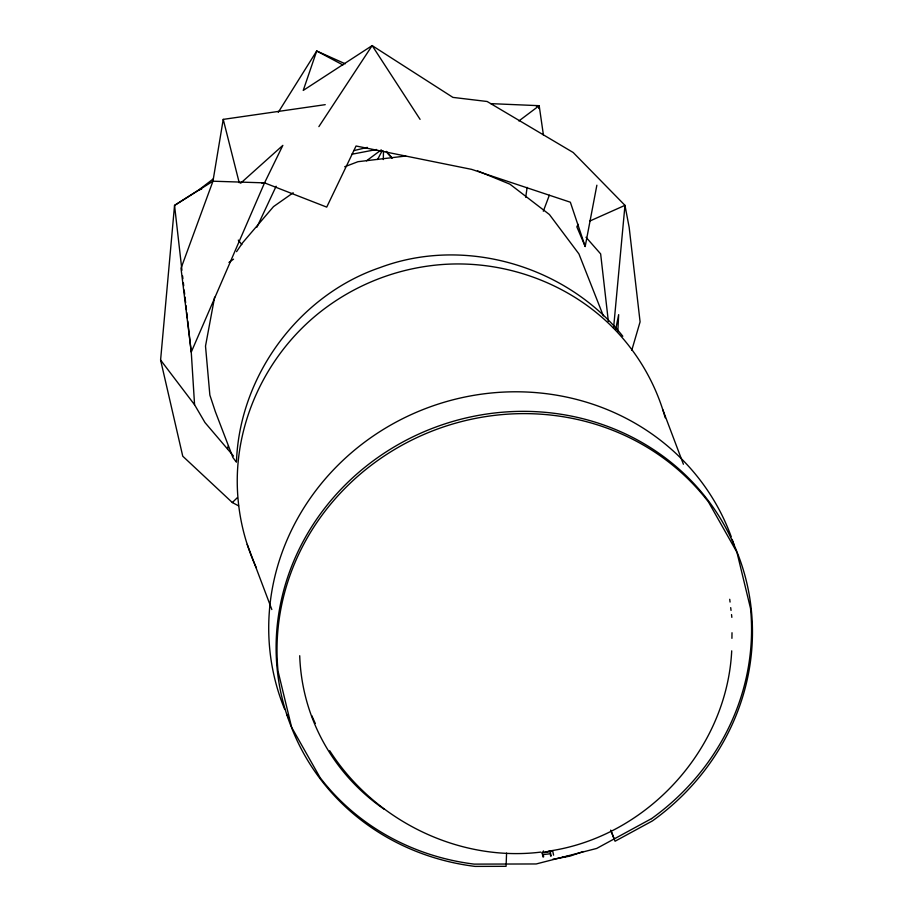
<?xml version="1.0" encoding="UTF-8"?>
<svg xmlns="http://www.w3.org/2000/svg" width="912" height="912" viewBox="0 0 912 912"><rect width="100%" height="100%" fill="white"/><g stroke="black" fill="none" stroke-linecap="round" stroke-linejoin="round"><path stroke-width="1.37" d="M731.926 638.332L732.005 632.734M383.314 159.554L383.473 151.016M236.482 461.632C239.525 375.972 298.612 295.34 379.905 267.626C464.687 235.729 566.477 265.871 622.816 336.254M731.709 650.837C726.818 749.744 646.494 836.863 548.853 851.101M506.582 853.108L506.069 866.32L475.061 866.4A239.411 225.538 -20.7 0 1 291.908 728.506L278.057 671.232A239.411 225.538 -20.7 0 1 431.889 431.159A239.411 225.538 -20.7 0 1 708.521 502.067L737.557 553.379A239.411 225.538 -20.7 0 1 652.422 820.914L615.053 841.229L610.664 830.114M617.789 331.683L618.667 314.64L615.543 330.007M238.613 505.852L232.332 502.546L182.753 456.205L160.592 360.035L174.545 205.405L198.884 189.89L213.374 178.82M613.548 328.343L624.971 205.348L573.203 152.509L487.133 101.494L452.911 97.39L372.153 45.6L303.24 90.413L316.703 51.004L345.249 63.794M525.688 197.266L527.147 187.405M538.775 108.505L539.186 105.689L490.861 103.637M325.231 104.663L223.235 119.381L212.952 181.203L181.009 268.333L191.258 352.089L194.575 404.768L204.972 422.541L233.472 456M214.616 297.152L205.508 346.081L209.863 395.09L215.335 411.62L232.936 457.562L236.322 462.076M578.071 224.306L576.851 226.826L585.185 246.502L596.87 185.204M227.578 448.715L228.285 445.957M631.788 350.219L640.087 321.856L629.177 227.43L624.971 205.348L589.859 221.023M543.313 211.219L549.332 195.248M240.643 183.221L282.857 145.373L264.537 182.867L191.258 352.089L187.724 321.058M256.956 227.145L276.131 186.23M377.568 159.509L382.208 150.697M278.274 112.324L316.703 51.004L342.923 64.957M542.993 856.984L542.15 852.982L543.484 850.919M318.881 126.62L372.153 45.6L420.079 119.358M236.573 251.655L242.592 242.786L273.509 206.614L293.185 192.785M232.332 502.546L237.405 497.61M518.882 120.965L539.186 105.689L543.438 135.17M366.499 160.82L381.262 149.864M228.958 262.439L233.54 259.168M583.327 851.534L570.103 856.083L552.729 859.321M344.69 166.771L357.96 161.698L405.726 156.032M550.848 850.976L544.259 852.139M542.15 852.982L552.729 851.158L553.584 855.171M198.884 189.89L201.632 189.16M566.477 856.448L568.598 855.912M536.438 106.351L539.186 105.689M353.651 150.662L367.354 147.391M561.929 857.417L565.417 856.721M351.644 154.288L376.599 149.5M540.896 852.093C458.44 862.25 374.194 820.264 329.688 750.69M261.767 183.016L264.537 182.867L326.724 207.115L356.056 146L471.652 169.381L570.353 202.213L585.185 246.502M264.537 182.867L212.952 181.203L174.545 205.405L181.944 270.283M477.466 170.84L509.933 184.178L549.412 214.525L578.926 253.912L603.345 315.86M386.3 151.848L391.955 158.209M386.357 151.381L392.012 157.799M586.006 237.234L600.643 253.901L608.361 321.423M238.294 240.107L241.794 244.576M160.592 360.035L194.575 404.768M662.807 409.727L683.407 464.242M611.188 831.128L614.152 838.949M247.209 544.384L271.833 609.535M223.235 119.381L239.24 182.799M550.289 852.013L551.133 856.015M550.666 855.992L550.198 853.769L543.187 854.601L543.655 856.824M729.725 599.287L730.056 602.068M730.706 607.631L731.036 610.413M731.527 614.574L731.846 617.356M182.582 275.926L182.902 278.741M183.38 282.982L183.711 285.798M184.19 290.027L184.669 294.257M184.988 297.084L185.638 302.727M185.957 305.543L186.436 309.772M186.755 312.599L187.405 318.242M732.188 539.391A239.411 225.538 -20.7 0 1 733.978 544.726M289.184 719.511A239.411 225.538 -20.7 0 1 286.847 714.404M284.658 709.251A239.411 225.538 -20.7 0 1 424.981 408.793A239.411 225.538 -20.7 0 1 731.242 536.758M384.328 809.354A216.657 204.106 -20.7 0 1 299.717 655.728M665.213 417.799A232.343 218.88 -20.7 0 0 624.241 340.016C577.547 284.225 501.828 256.238 429.985 265.791A211.858 199.58 -20.7 0 0 328.867 305.531C269.815 347.392 233.552 419.429 237.542 491.978A232.343 218.88 -20.7 0 0 256.42 567.925M315.301 723.433A232.343 218.88 -20.7 0 1 311.858 715.749M651.521 818.634L596.676 848.445L536.188 863.96L474.16 864.12A239.411 225.538 -20.7 0 1 320.044 777.537L291.008 726.226A239.411 225.538 -20.7 0 1 430.988 428.891A239.411 225.538 -20.7 0 1 736.657 551.099L750.508 608.384A239.411 225.538 -20.7 0 1 651.521 818.634"/></g></svg>
